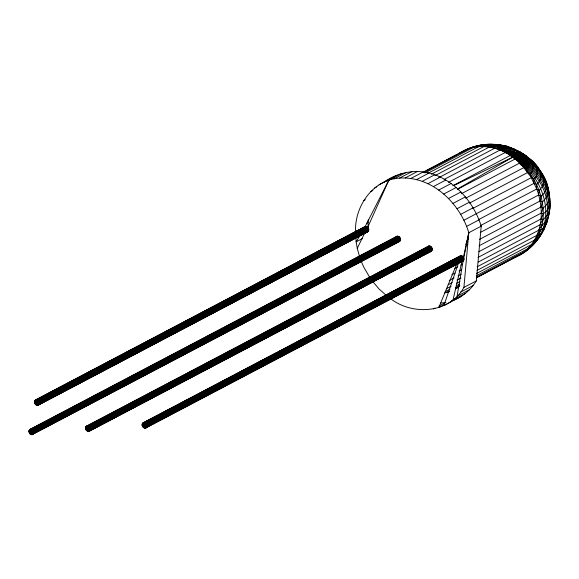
<?xml version="1.0" encoding="UTF-8"?>
<svg xmlns="http://www.w3.org/2000/svg" width="579" height="579" viewBox="0 0 579 579"><rect width="100%" height="100%" fill="white"/><g stroke="black" fill="none" stroke-linecap="round" stroke-linejoin="round"><path stroke-width="0.87" d="M457.446 189.015L512.676 157.213C512.712 154.217 513.906 150.337 511.619 147.906C496.239 142.152 478.594 143.245 463.974 150.685L423.285 172.093M476.481 277.08L524.342 251.894C557.15 228.546 543.522 176.103 512.676 157.213C512.154 151.807 510.75 145.394 503.839 145.698C513.877 148.21 541.56 160.513 530.219 174.149C532.13 181.393 537.059 187.524 538.644 194.978C540.815 202.759 541.72 210.894 541.039 218.956C539.816 233.163 532.687 247.356 520.152 254.76L476.271 277.855M549.674 199.277C549.37 189.492 546.229 179.57 540.46 171.616M480.411 225.622L538.644 194.978L539.049 190.361L536.661 189.043L536.595 184.73L534.164 183.275L533.643 179.309C527.433 174.207 523.865 166.137 517.546 160.788C520.022 156.323 511.858 152.646 508.087 153.862C493.453 145.459 474.027 143.172 459.61 153.261C471.089 146.538 485.607 141.652 498.693 146.154C506.654 148.839 510.562 157.003 518.039 160.296C524.929 164.762 531.044 170.385 535.988 176.942C557.961 203.721 547.126 243.781 515.628 257.047L476.539 277.616M461.391 193.733L519.624 163.083L522.128 164.834C527.708 156.106 510.258 148.687 503.303 151.054C492.765 145.966 479.832 143.476 468.643 148.702L423.973 172.209M543.399 230.442L546.844 222.647L547.821 217.885M368.005 227.294L368.237 219.861M390.217 298.395C412.313 315.881 449.405 313.442 463.909 287.423L468.795 232.707C459.871 203.005 432.122 176.088 399.553 178.086C372.644 179.577 354.276 206.696 355.571 232.244M451.193 301.044C461.68 297.649 470.618 290.26 476.336 280.88L481.221 226.172C474.744 205.335 460.131 186.699 440.322 177.123C422.265 167.794 400.118 170.552 383.761 182.24M478.218 262.07L538.846 230.16C540.793 224.97 546.286 222.64 548.212 217.487C549.21 212.138 549.283 206.674 548.508 201.289C546.337 187.82 538.629 175.683 528.272 166.969C522.924 162.048 516.381 159.095 510.229 155.505C506.842 152.899 503.6 150.084 499.597 148.434C491.426 144.649 481.967 143.874 473.564 147.334L424.906 172.947M480.259 232.483L540.091 201L540.974 196.129C551.266 189.029 544.173 176.009 538.579 168.286C533.093 159.862 523.054 151.307 512.676 157.213L453.69 185.62M481.221 226.172L468.795 232.707L463.801 257.872L464.011 259.341L463.106 261.049L145.676 428.084C142.962 428.757 140.842 424.61 143.035 422.844L460.464 255.817L462.389 256.128L463.453 257.185L463.801 257.872L146.921 424.624L142.586 423.285L233.004 375.706M368.657 230.637L39.358 403.932L34.494 401.703L35.399 399.995L365.262 226.425C367.969 225.752 370.09 229.892 367.904 231.665L38.598 404.96C36.564 406.205 34.233 403.78 34.494 401.703L38.489 399.597M32.496 434.648L33.814 433.345L28.95 431.116L29.855 429.408L396.999 236.225C399.705 235.544 401.826 239.692 399.633 241.457L31.867 434.735L29.992 433.874L28.95 431.116L32.149 429.43M38.706 401.073L34.711 403.172L38.598 404.96C41.037 403.056 38.156 398.352 35.399 399.995L39.292 401.775L368.591 228.481M400.328 238.28L33.748 431.196L29.855 429.408C32.142 428.047 34.675 431.131 33.814 433.345L28.972 431.854L32.974 429.748M432.129 250.229L90.404 430.059L85.54 427.838L86.445 426.13L428.728 246.017C431.442 245.344 433.562 249.484 431.369 251.257L89.086 431.362L87.798 431.341L86.097 429.994L85.54 427.838L430.66 246.328M89.086 431.362C92.394 430.052 89.463 424.291 86.445 426.13L90.338 427.91L432.064 248.073M145.676 428.084C148.984 426.774 146.053 421.013 143.035 422.844L146.921 424.624M468.795 232.707L463.453 257.185L146.574 423.937M523.409 163.264L512.676 157.213L514.557 150.62L514.528 149.078L507.262 146.653M461.919 261.411L453.024 299.908L465.444 293.372M473.564 147.334L473.687 146.871M520.521 157.611L519.016 162.75M479.55 239.38L540.974 207.05L542.349 201.977C557.729 188.399 538.441 167.165 527.621 157.025M542.943 229.972C540.895 237.918 534.135 243.39 528.157 248.478L476.307 275.763M545.519 225.267C543.681 233.475 537.326 239.026 531.551 244.548L476.51 273.512M548.212 217.487C549.985 210.532 550.875 202.961 549.239 195.897M478.001 257.431L540.221 224.681C542.082 218.601 549.131 215.902 549.76 209.207C550.007 202.961 550.289 196.65 548.233 190.629C543.124 174.272 528.656 162.323 512.676 157.213L512.335 154.021L512.972 151.778M458.394 263.336L443.825 305.611L461.014 296.506M479.072 245.807L541.293 213.058L543.167 207.839C549.847 203.613 550.933 194.421 547.56 187.734M516.808 153.174L514.347 159.319M545.729 224.493L547.705 219.557M456.961 263.517L438.773 307.587L444.209 304.728M478.819 251.706L541.039 218.956L543.406 213.658C552.598 208.107 549.717 196.332 546.2 188.197C540.873 175.459 530.147 165.956 518.306 159.326M401.233 173.7L388.806 180.243L367.766 227.2L38.467 400.494M359.472 256.331L357.265 248.333L364.64 233.214M388.806 180.243L365.262 226.425L364.256 227.142L34.95 400.436L39.481 402.514L368.787 229.219M538.817 237.354C536.074 241.552 532.738 246.169 528.157 248.478M518.277 156.41L511.423 153.066L510.063 155.483L522.092 161.736M506.01 150.526L512.676 157.213L517.38 150.41L525.298 155.215L530.502 159.876M360.203 235.132L356.143 241.87L357.265 248.333M512.943 154.224L514.181 152.263M539.172 236.666L540.221 235.204M477.096 266.825L536.928 235.335C539.389 230.37 544.868 227.902 546.844 222.647C548.617 216.459 550.216 209.953 549.717 203.482M505.445 152.885L506.719 151.17L511.423 153.066M520.152 254.76L525.732 251.17L530.031 246.857M477.053 270.379L534.489 240.147L538.702 235.168L541.336 232.975C553.285 207.087 539.737 176.421 518.039 160.296M508.188 150.605L512.676 157.213L516.519 153.435L519.24 151.836L520.145 151.886L526.789 156.41C522.946 152.943 516.432 154.441 512.676 157.213C508.999 151.539 504.627 145.061 497.18 144.504M395.993 236.941L396.999 236.225M427.722 246.734L428.728 246.017M513.551 154.47L515.368 152.82M532.072 245.112L534.12 243.368M530.219 174.149L527.722 172.484L526.369 169.307C531.949 164.675 525.566 157.307 521.209 154.412C514.724 149.968 506.285 146.458 498.389 148.825L494.647 148.267L493.395 147.189L489.284 147.073L435.039 175.625M533.643 179.309C537.884 176.631 538.05 170.769 535.778 166.738C531.754 158.675 520.811 156.938 512.676 157.213C510.562 151.778 506.82 145.662 500.459 144.982M536.595 184.73C551.128 170.812 525.486 155.831 512.676 157.213L519.624 155.57M539.049 190.361C555.529 175.336 525.558 158.798 512.676 157.213C520.007 155.44 529.423 156.041 533.838 163.068L532.13 161.555M512.422 258.162L521.44 253.964L528.142 249.165M468.643 148.702L469.099 148.354M515.628 257.047L516.808 256.193M388.285 180.554L396.188 175.705M459.726 285.896L455.535 288.769L457.924 287.51M463.403 151.329L466.45 149.896M514.152 154.745L516.519 153.435M515.281 155.396L519.667 153.348L521.397 153.145L523.843 154.383L524.538 155.816M379.013 184.839L391.44 178.296M374.599 188.001L376.922 186.771M394.082 178.853L406.509 172.31M370.56 191.692L372.883 190.469M399.553 178.086L411.98 171.543M405.17 177.948L417.597 171.413M363.764 200.551L365.313 199.733M410.858 178.448L423.285 171.905M423.705 172.151L425.304 171.312M426.897 170.472L457.215 154.521M427.635 173.476L478.688 146.603C489.226 142.477 500.784 146.197 508.948 153.645M416.583 179.577L429.01 173.034M431.297 174.228L483.95 146.516L494.886 144.895L502.905 145.495M422.279 181.321L434.706 174.778M438.802 177.659L494.647 148.267M427.895 183.666L440.322 177.123M444.122 179.476L499.959 150.084M433.381 186.59L445.808 180.047M366.442 223.342L367.998 222.524M448.537 182.313L505.178 152.509L503.303 151.054L498.389 148.825M36.586 399.633L365.892 226.338M368.809 229.957L39.502 403.252L34.646 401.023L38.641 398.917M101.781 365.689L103.38 364.85M168.923 330.356L170.523 329.516M192.098 318.161L193.697 317.321M236.058 295.022L237.658 294.183M280.019 271.891L281.618 271.052M355.955 231.933L357.554 231.093M37.244 399.742L366.543 226.447M37.881 400.031L367.187 226.736M34.711 403.172L39.046 404.511L34.516 402.434L38.511 400.335M438.672 190.064L451.099 183.521M38.945 401.088L368.244 227.793M35.058 403.867L39.85 401.341M35.536 404.46L39.531 402.354M36.115 404.916L39.314 403.237M452.792 185.729L510.229 155.505L505.026 150.62M36.759 405.213L40.754 403.107M37.411 405.322L368.353 231.216M38.04 405.235L367.904 231.665M443.731 194.052L456.158 187.509M362.353 238.599L356.143 241.87L355.788 237.839M457.627 189.268L515.064 159.044L522.678 164.378M448.501 198.517L460.927 191.982M452.944 203.424L465.371 196.882M465.625 198.228L523.857 167.584L526.369 169.307M400.523 239.018L33.937 431.927L29.406 429.85L397.628 236.138M400.545 239.749L33.958 432.665L29.102 430.436L398.28 236.239M32.337 429.452L398.924 236.536M32.916 429.908L399.503 236.992M33.054 434.373L29.167 432.585L33.966 430.059M33.401 430.501L399.98 237.593M29.515 433.28L33.51 431.174M457.005 208.715L469.431 202.18M29.992 433.874L33.995 431.768M469.489 203.128L527.722 172.484M30.571 434.33L34.574 432.224M31.208 434.626L400.393 240.43M31.867 434.735L400.082 241.016M460.66 214.346L473.086 207.81M472.934 208.382L531.167 177.731M463.859 220.259L534.164 183.275M478.428 219.694L536.661 189.043M432.252 248.811L90.527 428.648L85.996 426.571L429.357 245.93M466.58 226.403L479.007 219.861M432.281 249.549L90.548 429.379L85.685 427.15L89.687 425.044M114.497 411.987L116.097 411.148M158.516 388.827L160.115 387.988M202.534 365.66L204.134 364.821M88.29 425.869L430.016 246.039M431.818 250.808L90.092 430.646L85.562 428.569L89.564 426.462M89.506 426.622L431.239 246.792M89.644 431.087L85.75 429.307L89.752 427.201M89.991 427.222L431.717 247.385M86.097 429.994L90.903 427.468M86.582 430.588L90.577 428.482M87.161 431.051L90.36 429.365M87.798 431.341L90.997 429.661M88.457 431.449L136.478 406.183M138.077 405.336L180.489 383.016M182.088 382.176L224.507 359.856M226.107 359.009L268.526 336.688M270.125 335.849L289.334 325.738M290.933 324.899L312.544 313.529M314.144 312.682L333.352 302.578M334.952 301.731L377.363 279.411M378.963 278.571L421.382 256.251M422.981 255.404L431.369 251.257M234.604 374.859L277.015 352.539M278.615 351.699L321.027 329.379M322.626 328.539L460.464 255.817M144.222 422.482L461.094 255.73M464.011 259.341L147.138 426.101L142.275 423.871L461.752 255.831M463.866 260.022L146.986 426.781L142.123 424.552L145.329 422.865M145.517 422.88L462.389 256.128M147.138 423.495L142.34 426.021L146.682 427.36L142.152 425.283L146.95 422.757M146.096 423.343L462.968 256.584M142.687 426.709L147.486 424.183M143.165 427.309L147.167 425.203M142.275 423.871L147.117 425.362L463.989 258.61M143.744 427.765L147.746 425.659M144.388 428.062L147.587 426.376M145.047 428.171L463.555 260.608M454.587 268.453L457.772 266.774M460.964 265.095L462.563 264.256M451.881 274.772L455.072 273.093M459.06 270.994L461.449 269.734M449.246 280.482L454.03 277.956M458.018 275.857L461.21 274.178M448.218 284.716L452.206 282.617M456.997 280.098L460.985 278M446.344 288.726L451.135 286.207M456.715 283.269L459.907 281.589M445.164 291.678L449.948 289.16M456.332 285.802L459.523 284.123M444.527 293.075L449.391 291.049M455.774 287.691L459.762 285.592M455.796 288.53L457.388 287.691M463.909 287.423L476.336 280.88M460.718 292.062L473.144 285.519M469.504 289.695L457.077 296.238L463.106 261.049L462.549 261.324M433.476 308.947L435.032 308.129M438.918 306.088L445.128 302.817M524.342 251.894L525.732 251.17M399.633 241.457L397.795 241.711M470.893 148.014C483.566 143.411 500.864 140.885 509.976 153.594M517.583 255.824L521.44 253.964M446.206 292.728L449.405 291.613M514.724 155.056L517.619 154.101M515.802 155.751L518.661 154.817M493.395 147.189C497.94 145.532 502.934 146.067 507.551 147.138L509.144 148.789L511.72 153.848M463.974 150.685L464.756 150.439M531.551 244.548L533.136 244.063M534.489 240.147L536.168 239.815M367.347 231.94L366.058 231.918M440.424 303.15L445.902 302.412M536.928 235.335L538.702 235.168M483.371 144.982L486.396 144.974M538.846 230.16L540.706 230.174M516.287 156.135L520.507 156.359M517.134 156.931C526.658 156.323 535.423 161.954 539.708 170.284M490.587 144.294L492.382 144.432M540.221 224.681L542.176 224.884M547.922 187.755C542.892 172.021 528.258 161.165 512.676 157.213L522.562 158.798M516.736 156.525L521.295 157.162M517.474 157.343L521.983 157.98M541.039 218.956L543.073 219.354M512.676 157.213L523.351 160.412M541.293 213.058L543.406 213.658M517.995 158.161C527.397 160.361 536.393 165.442 541.908 173.541M142.123 424.552L147.138 426.101M142.152 425.283L146.986 426.781M34.95 400.436L39.292 401.775M34.646 401.023L39.481 402.514M34.494 401.703L39.502 403.252M34.516 402.434L39.358 403.932M85.996 426.571L90.338 427.91M85.685 427.15L90.527 428.648M85.54 427.838L90.548 429.379M85.562 428.569L90.404 430.059M85.75 429.307L90.092 430.646M29.406 429.85L33.748 431.196M29.102 430.436L33.937 431.927M28.95 431.116L33.958 432.665M29.167 432.585L33.502 433.932L28.972 431.854M517.764 157.756L523.018 159.609M540.974 207.05L543.167 207.839M511.387 148.094L517.481 150.757L514.528 149.078M540.091 201L542.349 201.977M142.586 423.285L147.117 425.362M142.34 426.021L146.234 427.809M518.162 158.566L523.561 161.179M538.644 194.978L540.974 196.129M518.125 151.105L520.731 152.494M518.27 158.95L523.64 161.917M518.285 159.674L523.59 162.619M503.303 151.054L508.087 153.862M520.137 164.393L523.597 166.491M504.121 150.793L508.492 153.732M518.191 159.999L523.105 163.857M386.374 295.514L379.093 289.015L372.652 281.437M488.365 146.169L489.284 147.073M517.821 160.564L522.128 164.834L523.857 167.584M534.345 163.582L536.378 165.659L537.601 167.939M507.074 150.526L509.448 153.594M483.371 145.77L483.95 146.516M465.834 244.027L466.761 245.33L466.03 243.802M369.72 277.37L363.815 267.216L361.115 261.064M544.383 179.114L545.809 181.647L546.511 184.6M509.346 150.779L510.54 153.638M542.509 174.547L543.724 177.695M478.464 146.009L478.688 146.603M467.398 242.529L466.848 241.002L467.202 242.485M466.5 243.1L467.05 244.613M511.756 151.365L512.335 154.021M510.54 151.032L511.119 153.725M548.262 189.398L548.436 190.998M467.89 238.092L467.97 239.677"/></g></svg>
